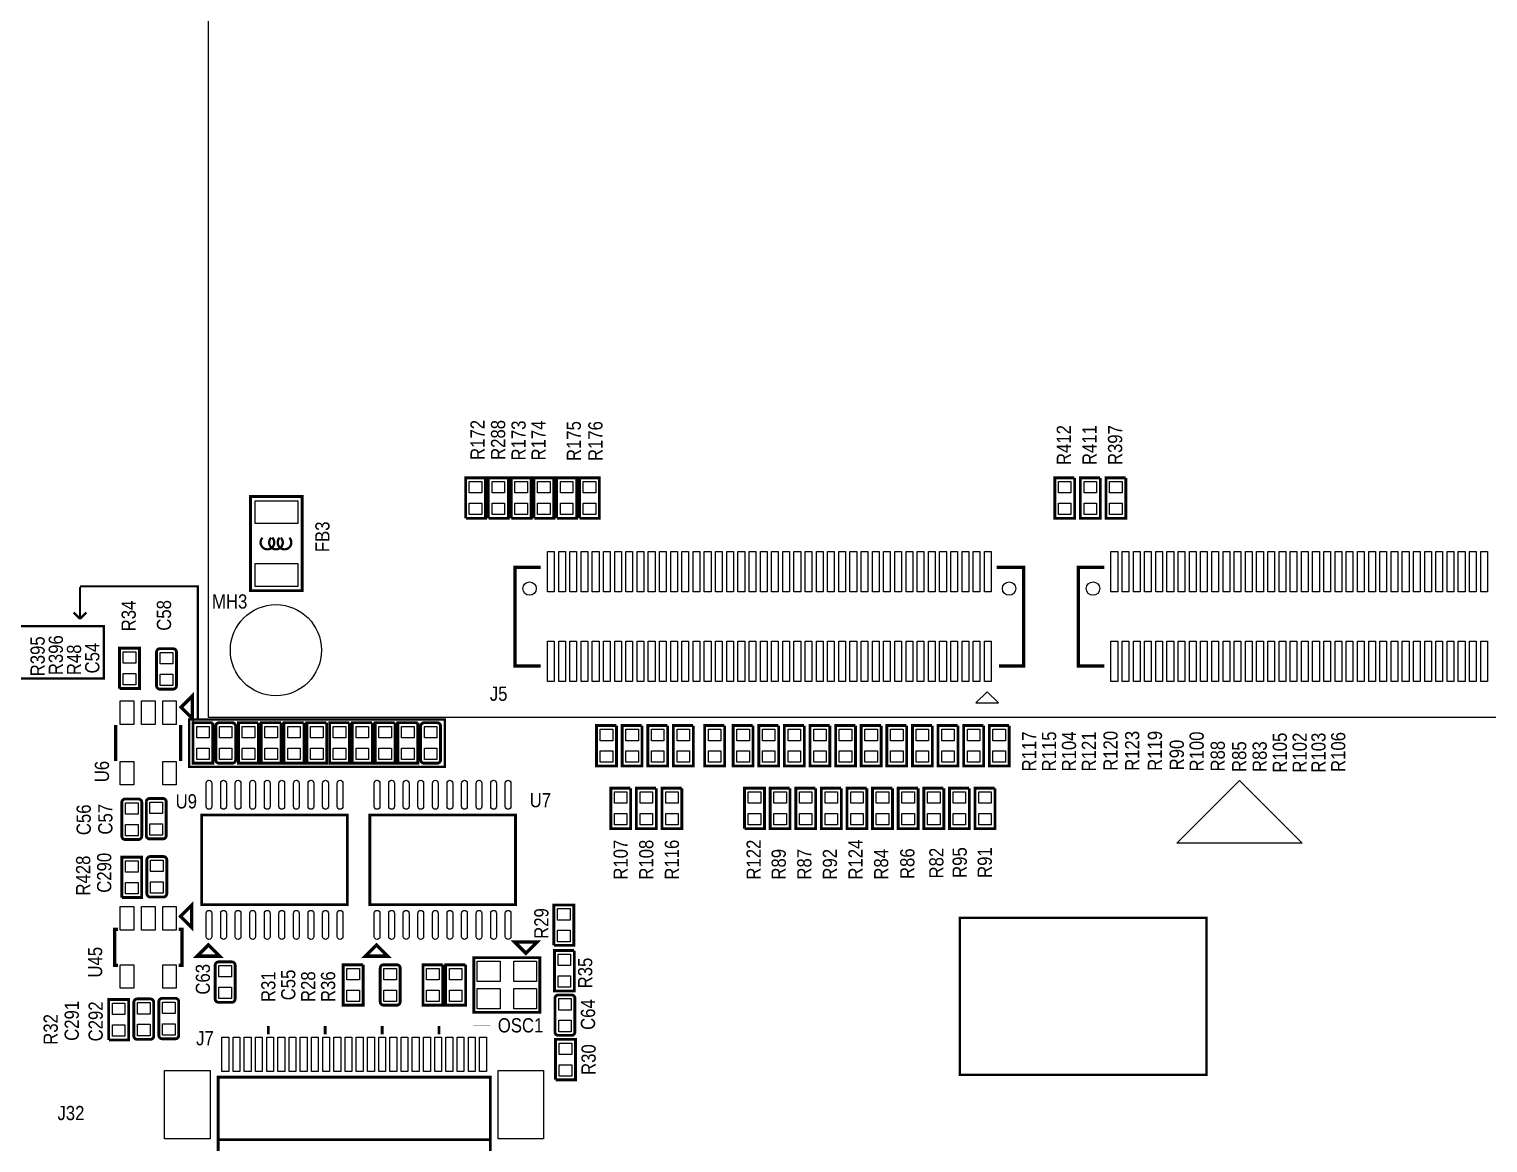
# Model space of a CAD drawing. Extents: x 0 to 228, y 0 to 175.
# Drawn here: x 79.5 to 144.6, y 40.1 to 89.7 of the extents above; entities that cross this region are included whole.
import ezdxf
from ezdxf.enums import TextEntityAlignment as Align

# ---------------------------------------------------------------- set-up
doc = ezdxf.new("R2010")
doc.units = 0
for name, color, linetype in [('BG_SILKSCREEN_TOP', 85, 'CONTINUOUS'), ('PG_SILKSCREEN_TOP', 253, 'CONTINUOUS'), ('PIN_TOP', 142, 'CONTINUOUS'), ('RD_SILKSCREEN_TOP', 142, 'CONTINUOUS')]:
    doc.layers.add(name, color=color, linetype=linetype)

msp = doc.modelspace()

# ---------------------------------------------------------------- linework, layer by layer
at = {"layer": 'BG_SILKSCREEN_TOP'}
msp.add_lwpolyline([(87.529924, 114.049048), (157.530038, 114.049048), (157.530038, 59.048904), (87.529924, 59.048904), (87.529924, 114.049048)], dxfattribs=at)
at = {"layer": 'BG_SILKSCREEN_TOP', "const_width": 0.1016}
for points in [[(87.0458, 58.9788), (87.0458, 64.897), (81.788, 64.897)], [(81.788, 64.8716), (81.788, 63.4492)], [(73.3806, 62.7888), (73.3806, 60.7822), (82.8548, 60.7822), (82.8548, 63.119), (73.3806, 63.119), (73.3806, 62.7888)], [(81.788, 63.4492), (81.5086, 63.7286)], [(81.788, 63.4492), (82.0674, 63.7286)], [(86.868, 58.9534), (98.0694, 58.9534), (98.0694, 56.8452), (86.6648, 56.8452), (86.6648, 58.9534), (86.868, 58.9534)], [(121.0564, 50.1142), (132.056378, 50.1142), (132.056378, 43.114214), (121.0564, 43.114214), (121.0564, 50.1142)]]:
    msp.add_lwpolyline(points, dxfattribs=at)
at = {"layer": 'BG_SILKSCREEN_TOP'}
msp.add_lwpolyline([(136.3218, 53.441346), (130.7338, 53.441346), (133.5278, 56.235346)], close=True, dxfattribs=at)
at = {"layer": 'PG_SILKSCREEN_TOP'}
for points, const_width in [([(98.997008, 67.932046), (98.997008, 69.735954), (99.886008, 69.735954), (99.886008, 67.932046), (99.008946, 67.932046)], 0.127), ([(100.013008, 67.932046), (100.013008, 69.735954), (100.902008, 69.735954), (100.902008, 67.932046), (100.024946, 67.932046)], 0.127), ([(101.029008, 67.932046), (101.029008, 69.735954), (101.918008, 69.735954), (101.918008, 67.932046), (101.040946, 67.932046)], 0.127), ([(102.045008, 67.932046), (102.045008, 69.735954), (102.934008, 69.735954), (102.934008, 67.932046), (102.056946, 67.932046)], 0.127), ([(103.061008, 67.932046), (103.061008, 69.735954), (103.950008, 69.735954), (103.950008, 67.932046), (103.072946, 67.932046)], 0.127), ([(104.077008, 67.932046), (104.077008, 69.735954), (104.966008, 69.735954), (104.966008, 67.932046), (104.088946, 67.932046)], 0.127), ([(126.173992, 69.735954), (126.173992, 67.931792), (125.286008, 67.931792), (125.286008, 69.735954), (126.162054, 69.735954)], 0.127), ([(127.316992, 69.735954), (127.316992, 67.932046), (126.429008, 67.932046), (126.429008, 69.735954), (127.305054, 69.735954)], 0.127), ([(128.459992, 69.73697), (128.459992, 67.932046), (127.572008, 67.932046), (127.572008, 69.73697), (128.448054, 69.73697)], 0.127), ([(91.651074, 68.902072), (89.400888, 68.902072), (89.400888, 64.701928), (91.701112, 64.701928), (91.701112, 68.902072), (91.651074, 68.902072)], 0.127), ([(102.349046, 61.348112), (101.198934, 61.348112), (101.198934, 65.7479), (102.349046, 65.7479)], 0.150114), ([(122.79884, 61.348112), (123.898914, 61.348112), (123.898914, 65.7479), (122.699018, 65.7479)], 0.150114), ([(127.495046, 61.348112), (126.344934, 61.348112), (126.344934, 65.7479), (127.495046, 65.7479)], 0.150114), ([(83.553808, 60.337446), (83.553808, 62.141354), (84.441792, 62.141354), (84.441792, 60.337446), (83.565746, 60.337446)], 0.127), ([(86.798658, 59.002676), (86.798658, 60.002674), (86.298532, 59.502802), (86.798658, 59.002676)], 0.150114), ([(83.385914, 58.7121), (83.385914, 57.1119)], 0.150114), ([(86.286086, 58.7121), (86.286086, 57.1119)], 0.150114), ([(87.718392, 58.813954), (87.718392, 57.010046), (86.830408, 57.010046), (86.830408, 58.813954), (87.706454, 58.813954)], 0.127), ([(89.750392, 58.813954), (89.750392, 57.009792), (88.862408, 57.009792), (88.862408, 58.813954), (89.738454, 58.813954)], 0.127), ([(90.766392, 58.814208), (90.766392, 57.010046), (89.878408, 57.010046), (89.878408, 58.814208), (90.754454, 58.814208)], 0.127), ([(91.782392, 58.813954), (91.782392, 57.009792), (90.894408, 57.009792), (90.894408, 58.813954), (91.770454, 58.813954)], 0.127), ([(92.798392, 58.814208), (92.798392, 57.010046), (91.910408, 57.010046), (91.910408, 58.814208), (92.786454, 58.814208)], 0.127), ([(93.814392, 58.813954), (93.814392, 57.010046), (92.926408, 57.010046), (92.926408, 58.813954), (93.802454, 58.813954)], 0.127), ([(94.830392, 58.813954), (94.830392, 57.010046), (93.942408, 57.010046), (93.942408, 58.813954), (94.818454, 58.813954)], 0.127), ([(95.846392, 58.813954), (95.846392, 57.010046), (94.958408, 57.010046), (94.958408, 58.813954), (95.834454, 58.813954)], 0.127), ([(96.863408, 58.813954), (96.863408, 57.010046), (95.974408, 57.010046), (95.974408, 58.813954), (96.850454, 58.813954)], 0.127), ([(105.726992, 58.686954), (105.726992, 56.883046), (104.837992, 56.883046), (104.837992, 58.686954), (105.715054, 58.686954)], 0.127), ([(106.869992, 58.686954), (106.869992, 56.883046), (105.980992, 56.883046), (105.980992, 58.686954), (106.858054, 58.686954)], 0.127), ([(108.014008, 58.686954), (108.014008, 56.883046), (107.125008, 56.883046), (107.125008, 58.686954), (108.001054, 58.686954)], 0.127), ([(109.157008, 58.686954), (109.157008, 56.883046), (108.268008, 56.883046), (108.268008, 58.686954), (109.144054, 58.686954)], 0.127), ([(110.552992, 58.686954), (110.552992, 56.883046), (109.665008, 56.883046), (109.665008, 58.686954), (110.541054, 58.686954)], 0.127), ([(111.822992, 58.686954), (111.822992, 56.883046), (110.935008, 56.883046), (110.935008, 58.686954), (111.811054, 58.686954)], 0.127), ([(112.967008, 58.686954), (112.967008, 56.883046), (112.078008, 56.883046), (112.078008, 58.686954), (112.954054, 58.686954)], 0.127), ([(114.108992, 58.686954), (114.108992, 56.883046), (113.219992, 56.883046), (113.219992, 58.686954), (114.0968, 58.686954)], 0.127), ([(115.253008, 58.686954), (115.253008, 56.883046), (114.364008, 56.883046), (114.364008, 58.686954), (115.240054, 58.686954)], 0.127), ([(116.395754, 58.686954), (116.395754, 56.883046), (115.506754, 56.883046), (115.506754, 58.686954), (116.3828, 58.686954)], 0.127), ([(117.539008, 58.686954), (117.539008, 56.883046), (116.650008, 56.883046), (116.650008, 58.686954), (117.5258, 58.686954)], 0.127), ([(118.680992, 58.686954), (118.680992, 56.883046), (117.791992, 56.883046), (117.791992, 58.686954), (118.669054, 58.686954)], 0.127), ([(119.825008, 58.686954), (119.825008, 56.883046), (118.936008, 56.883046), (118.936008, 58.686954), (119.812054, 58.686954)], 0.127), ([(120.968008, 58.686954), (120.968008, 56.883046), (120.079008, 56.883046), (120.079008, 58.686954), (120.955054, 58.686954)], 0.127), ([(122.111008, 58.686954), (122.111008, 56.883046), (121.222008, 56.883046), (121.222008, 58.686954), (122.098054, 58.686954)], 0.127), ([(123.254008, 58.686954), (123.254008, 56.883046), (122.365008, 56.883046), (122.365008, 58.686954), (123.241054, 58.686954)], 0.127), ([(106.363008, 55.892954), (106.363008, 54.089046), (105.474008, 54.089046), (105.474008, 55.892954), (106.350054, 55.892954)], 0.127), ([(107.506008, 55.892954), (107.506008, 54.089046), (106.617008, 54.089046), (106.617008, 55.892954), (107.493054, 55.892954)], 0.127), ([(108.647992, 55.892954), (108.647992, 54.089046), (107.758992, 54.089046), (107.758992, 55.892954), (108.636054, 55.892954)], 0.127), ([(111.443008, 54.089046), (111.443008, 55.892954), (112.332008, 55.892954), (112.332008, 54.089046), (111.454946, 54.089046)], 0.127), ([(113.474754, 55.892954), (113.474754, 54.089046), (112.585754, 54.089046), (112.585754, 55.892954), (113.4618, 55.892954)], 0.127), ([(114.618008, 55.892954), (114.618008, 54.089046), (113.729008, 54.089046), (113.729008, 55.892954), (114.605054, 55.892954)], 0.127), ([(115.761008, 55.892954), (115.761008, 54.089046), (114.872008, 54.089046), (114.872008, 55.892954), (115.748054, 55.892954)], 0.127), ([(116.902992, 55.892954), (116.902992, 54.089046), (116.015008, 54.089046), (116.015008, 55.892954), (116.891054, 55.892954)], 0.127), ([(118.045992, 55.892954), (118.045992, 54.089046), (117.156992, 54.089046), (117.156992, 55.892954), (118.034054, 55.892954)], 0.127), ([(119.190008, 55.892954), (119.190008, 54.089046), (118.301008, 54.089046), (118.301008, 55.892954), (119.177054, 55.892954)], 0.127), ([(120.333008, 55.892954), (120.333008, 54.089046), (119.444008, 54.089046), (119.444008, 55.892954), (120.320054, 55.892954)], 0.127), ([(121.476008, 55.892954), (121.476008, 54.089046), (120.587008, 54.089046), (120.587008, 55.892954), (121.463054, 55.892954)], 0.127), ([(122.617992, 55.892954), (122.617992, 54.089046), (121.728992, 54.089046), (121.728992, 55.892954), (122.6058, 55.892954)], 0.127), ([(93.718888, 50.697892), (93.718888, 54.697884), (87.219028, 54.697884), (87.219028, 50.697892), (93.718888, 50.697892)], 0.127), ([(101.219, 50.697892), (101.219, 54.697884), (94.718886, 54.697884), (94.718886, 50.697892), (101.219, 50.697892)], 0.127), ([(83.655408, 51.015646), (83.655408, 52.819554), (84.543392, 52.819554), (84.543392, 51.015646), (83.667346, 51.015646)], 0.127), ([(86.773258, 49.680876), (86.773258, 50.680874), (86.273132, 50.181002), (86.773258, 49.680876)], 0.150114), ([(102.934008, 48.882046), (102.934008, 50.685954), (103.821992, 50.685954), (103.821992, 48.882046), (102.945946, 48.882046)], 0.127), ([(83.48599, 49.5935), (83.335876, 49.5935), (83.335876, 47.9933), (83.48599, 47.9933)], 0.150114), ([(86.18601, 49.5935), (86.336124, 49.5935), (86.336124, 47.9933), (86.18601, 47.9933)], 0.150114), ([(87.018114, 48.401986), (88.018112, 48.401986), (87.51824, 48.902112), (87.018114, 48.401986)], 0.150114), ([(94.518226, 48.401986), (95.518224, 48.401986), (95.018098, 48.902112), (94.518226, 48.401986)], 0.150114), ([(102.186486, 49.032414), (101.186488, 49.032414), (101.68636, 48.532288), (102.186486, 49.032414)], 0.150114), ([(102.308914, 48.336962), (99.367086, 48.336962), (99.367086, 45.897038), (102.308914, 45.897038), (102.308914, 48.336962)], 0.127), ([(103.847392, 48.653954), (103.847392, 46.850046), (102.959408, 46.850046), (102.959408, 48.653954), (103.835454, 48.653954)], 0.127), ([(94.423992, 48.018954), (94.423992, 46.215046), (93.536008, 46.215046), (93.536008, 48.018954), (94.412054, 48.018954)], 0.127), ([(97.981008, 48.018954), (97.981008, 46.215046), (97.092008, 46.215046), (97.092008, 48.018954), (97.968054, 48.018954)], 0.127), ([(98.997008, 48.018954), (98.997008, 46.215046), (98.108008, 46.215046), (98.108008, 48.018954), (98.984054, 48.018954)], 0.127), ([(83.071208, 44.665646), (83.071208, 46.469554), (83.959192, 46.469554), (83.959192, 44.665646), (83.083146, 44.665646)], 0.127), ([(90.192098, 44.913042), (90.192098, 45.294042)], 0.127), ([(92.732098, 44.913042), (92.732098, 45.294042)], 0.127), ([(95.272098, 44.913042), (95.272098, 45.294042)], 0.127), ([(97.812098, 44.913042), (97.812098, 45.294042)], 0.127), ([(99.717098, 44.913042), (99.336098, 45.294042), (100.098098, 45.294042), (99.717098, 44.913042)], 0.002032), ([(103.010208, 42.887646), (103.010208, 44.691554), (103.898192, 44.691554), (103.898192, 42.887646), (103.022146, 42.887646)], 0.127), ([(87.952072, 40.468042), (87.952072, 43.008042), (100.098098, 43.008042), (100.098098, 40.214042), (87.952072, 40.214042), (87.952072, 40.722042)], 0.127), ([(87.952072, 40.214042), (87.952072, 38.309042), (100.098098, 38.309042), (100.098098, 40.214042)], 0.127)]:
    msp.add_lwpolyline(points, dxfattribs=dict(at, const_width=const_width))
for points, const_width in [([(90.367104, 67.067938, -0.414006), (90.367104, 66.6369, -0.995605), (89.936066, 67.067938)], 0.102108), ([(90.748104, 67.067938, -0.414006), (90.748104, 66.6369, -0.995605), (90.317066, 67.067938)], 0.102108), ([(91.129104, 67.067938, -0.414006), (91.129104, 66.6369, -0.995605), (90.698066, 67.067938)], 0.102108), ([(85.203792, 60.461906), (85.203792, 61.011054), (85.203792, 61.416946), (85.203792, 61.966094, -0.415157), (85.354922, 62.115954), (85.942678, 62.115954, -0.414492), (86.092792, 61.966094), (86.092792, 60.461906, -0.414492), (85.942678, 60.312046), (85.354922, 60.312046, -0.415157), (85.203792, 60.461906)], 0.127), ([(88.734392, 58.664094), (88.734392, 58.114946), (88.734392, 57.709054), (88.734392, 57.159906, -0.414492), (88.584278, 57.010046), (87.996522, 57.010046, -0.414492), (87.846408, 57.159906), (87.846408, 58.664094, -0.414492), (87.996522, 58.813954), (88.584278, 58.813954, -0.414492), (88.734392, 58.664094)], 0.127), ([(97.878392, 58.664094), (97.878392, 58.114946), (97.878392, 57.709054), (97.878392, 57.159906, -0.414492), (97.728278, 57.010046), (97.140522, 57.010046, -0.414492), (96.990408, 57.159906), (96.990408, 58.664094, -0.414492), (97.140522, 58.813954), (97.728278, 58.813954, -0.414492), (97.878392, 58.664094)], 0.127), ([(84.544408, 55.260494), (84.544408, 54.711346), (84.544408, 54.305454), (84.544408, 53.756306, -0.415157), (84.393278, 53.606446), (83.805522, 53.606446, -0.415157), (83.654392, 53.756306), (83.654392, 55.260494, -0.415157), (83.805522, 55.410354), (84.393278, 55.410354, -0.415157), (84.544408, 55.260494)], 0.127), ([(85.635592, 55.285894), (85.635592, 54.736746), (85.635592, 54.330854), (85.635592, 53.781706, -0.414492), (85.485478, 53.631846), (84.897722, 53.631846, -0.415157), (84.746592, 53.781706), (84.746592, 55.285894, -0.415157), (84.897722, 55.435754), (85.485478, 55.435754, -0.414492), (85.635592, 55.285894)], 0.127), ([(84.773008, 51.190906), (84.773008, 51.740054), (84.773008, 52.145946), (84.773008, 52.695094, -0.414492), (84.923122, 52.844954), (85.510878, 52.844954, -0.414492), (85.660992, 52.695094), (85.660992, 51.190906, -0.414492), (85.510878, 51.041046), (84.923122, 51.041046, -0.414492), (84.773008, 51.190906)], 0.127), ([(88.710008, 47.996094), (88.710008, 47.446946), (88.710008, 47.041054), (88.710008, 46.491906, -0.415157), (88.558878, 46.342046), (87.971122, 46.342046, -0.414492), (87.821008, 46.491906), (87.821008, 47.996094, -0.414492), (87.971122, 48.145954), (88.558878, 48.145954, -0.415157), (88.710008, 47.996094)], 0.127), ([(96.076008, 47.869094), (96.076008, 47.319946), (96.076008, 46.914054), (96.076008, 46.364906, -0.415157), (95.924878, 46.215046), (95.337122, 46.215046, -0.414492), (95.187008, 46.364906), (95.187008, 47.869094, -0.414492), (95.337122, 48.018954), (95.924878, 48.018954, -0.415157), (96.076008, 47.869094)], 0.127), ([(85.076792, 46.345094), (85.076792, 45.795946), (85.076792, 45.390054), (85.076792, 44.840906, -0.414492), (84.926678, 44.691046), (84.338922, 44.691046, -0.414492), (84.188808, 44.840906), (84.188808, 46.345094, -0.414492), (84.338922, 46.494954), (84.926678, 46.494954, -0.414492), (85.076792, 46.345094)], 0.127), ([(86.194392, 46.370494), (86.194392, 45.821346), (86.194392, 45.415454), (86.194392, 44.866306, -0.414492), (86.044278, 44.716446), (85.456522, 44.716446, -0.414492), (85.306408, 44.866306), (85.306408, 46.370494, -0.414492), (85.456522, 46.520354), (86.044278, 46.520354, -0.414492), (86.194392, 46.370494)], 0.127), ([(103.872792, 46.522894), (103.872792, 45.973746), (103.872792, 45.567854), (103.872792, 45.018706, -0.414492), (103.722678, 44.868846), (103.134922, 44.868846, -0.414492), (102.984808, 45.018706), (102.984808, 46.522894, -0.414492), (103.134922, 46.672754), (103.722678, 46.672754, -0.414492), (103.872792, 46.522894)], 0.127)]:
    msp.add_lwpolyline(points, format="xyb", dxfattribs=dict(at, const_width=const_width))
msp.add_lwpolyline([(122.268996, 60.198), (121.76887, 59.698128), (122.768868, 59.698128)], close=True, dxfattribs=at)
at = {"layer": 'PIN_TOP'}
for points in [[(99.720527, 69.063108), (99.161473, 69.063108), (99.161473, 69.571108), (99.720527, 69.571108)], [(100.736527, 69.063108), (100.177473, 69.063108), (100.177473, 69.571108), (100.736527, 69.571108)], [(101.752527, 69.063108), (101.193473, 69.063108), (101.193473, 69.571108), (101.752527, 69.571108)], [(102.768527, 69.063108), (102.209473, 69.063108), (102.209473, 69.571108), (102.768527, 69.571108)], [(103.784527, 69.063108), (103.225473, 69.063108), (103.225473, 69.571108), (103.784527, 69.571108)], [(104.800527, 69.063108), (104.241473, 69.063108), (104.241473, 69.571108), (104.800527, 69.571108)], [(125.450473, 69.571108), (126.009527, 69.571108), (126.009527, 69.063108), (125.450473, 69.063108)], [(126.593473, 69.571108), (127.152527, 69.571108), (127.152527, 69.063108), (126.593473, 69.063108)], [(127.736473, 69.571108), (128.295527, 69.571108), (128.295527, 69.063108), (127.736473, 69.063108)], [(89.5985, 68.710048), (91.5035, 68.710048), (91.5035, 67.694048), (89.5985, 67.694048)], [(99.720527, 68.096892), (99.161473, 68.096892), (99.161473, 68.604892), (99.720527, 68.604892)], [(100.736527, 68.096892), (100.177473, 68.096892), (100.177473, 68.604892), (100.736527, 68.604892)], [(101.752527, 68.096892), (101.193473, 68.096892), (101.193473, 68.604892), (101.752527, 68.604892)], [(102.768527, 68.096892), (102.209473, 68.096892), (102.209473, 68.604892), (102.768527, 68.604892)], [(103.784527, 68.096892), (103.225473, 68.096892), (103.225473, 68.604892), (103.784527, 68.604892)], [(104.800527, 68.096892), (104.241473, 68.096892), (104.241473, 68.604892), (104.800527, 68.604892)], [(125.450473, 68.604892), (126.009527, 68.604892), (126.009527, 68.096892), (125.450473, 68.096892)], [(126.593473, 68.604892), (127.152527, 68.604892), (127.152527, 68.096892), (126.593473, 68.096892)], [(127.736473, 68.604892), (128.295527, 68.604892), (128.295527, 68.096892), (127.736473, 68.096892)], [(102.648893, 66.448051), (102.948867, 66.448051), (102.948867, 64.647953), (102.648893, 64.647953)], [(103.149019, 66.448051), (103.448993, 66.448051), (103.448993, 64.647953), (103.149019, 64.647953)], [(103.648891, 66.448051), (103.948865, 66.448051), (103.948865, 64.647953), (103.648891, 64.647953)], [(104.149017, 66.448051), (104.448991, 66.448051), (104.448991, 64.647953), (104.149017, 64.647953)], [(104.648889, 66.448051), (104.948863, 66.448051), (104.948863, 64.647953), (104.648889, 64.647953)], [(105.149015, 66.448051), (105.448989, 66.448051), (105.448989, 64.647953), (105.149015, 64.647953)], [(105.648887, 66.448051), (105.948861, 66.448051), (105.948861, 64.647953), (105.648887, 64.647953)], [(106.149013, 66.448051), (106.448987, 66.448051), (106.448987, 64.647953), (106.149013, 64.647953)], [(106.648885, 66.448051), (106.948859, 66.448051), (106.948859, 64.647953), (106.648885, 64.647953)], [(107.149011, 66.448051), (107.448985, 66.448051), (107.448985, 64.647953), (107.149011, 64.647953)], [(107.648883, 66.448051), (107.948857, 66.448051), (107.948857, 64.647953), (107.648883, 64.647953)], [(108.149009, 66.448051), (108.448983, 66.448051), (108.448983, 64.647953), (108.149009, 64.647953)], [(108.648881, 66.448051), (108.948855, 66.448051), (108.948855, 64.647953), (108.648881, 64.647953)], [(109.149007, 66.448051), (109.448981, 66.448051), (109.448981, 64.647953), (109.149007, 64.647953)], [(109.648879, 66.448051), (109.948853, 66.448051), (109.948853, 64.647953), (109.648879, 64.647953)], [(110.149005, 66.448051), (110.448979, 66.448051), (110.448979, 64.647953), (110.149005, 64.647953)], [(110.648877, 66.448051), (110.948851, 66.448051), (110.948851, 64.647953), (110.648877, 64.647953)], [(111.149003, 66.448051), (111.448977, 66.448051), (111.448977, 64.647953), (111.149003, 64.647953)], [(111.648875, 66.448051), (111.948849, 66.448051), (111.948849, 64.647953), (111.648875, 64.647953)], [(112.149001, 66.448051), (112.448975, 66.448051), (112.448975, 64.647953), (112.149001, 64.647953)], [(112.648873, 66.448051), (112.948847, 66.448051), (112.948847, 64.647953), (112.648873, 64.647953)], [(113.148999, 66.448051), (113.448973, 66.448051), (113.448973, 64.647953), (113.148999, 64.647953)], [(113.648871, 66.448051), (113.948845, 66.448051), (113.948845, 64.647953), (113.648871, 64.647953)], [(114.148997, 66.448051), (114.448971, 66.448051), (114.448971, 64.647953), (114.148997, 64.647953)], [(114.648869, 66.448051), (114.948843, 66.448051), (114.948843, 64.647953), (114.648869, 64.647953)], [(115.148995, 66.448051), (115.448969, 66.448051), (115.448969, 64.647953), (115.148995, 64.647953)], [(115.648867, 66.448051), (115.948841, 66.448051), (115.948841, 64.647953), (115.648867, 64.647953)], [(116.148993, 66.448051), (116.448967, 66.448051), (116.448967, 64.647953), (116.148993, 64.647953)], [(116.648865, 66.448051), (116.948839, 66.448051), (116.948839, 64.647953), (116.648865, 64.647953)], [(117.148991, 66.448051), (117.448965, 66.448051), (117.448965, 64.647953), (117.148991, 64.647953)], [(117.648863, 66.448051), (117.948837, 66.448051), (117.948837, 64.647953), (117.648863, 64.647953)], [(118.148989, 66.448051), (118.448963, 66.448051), (118.448963, 64.647953), (118.148989, 64.647953)], [(118.648861, 66.448051), (118.948835, 66.448051), (118.948835, 64.647953), (118.648861, 64.647953)], [(119.148987, 66.448051), (119.448961, 66.448051), (119.448961, 64.647953), (119.148987, 64.647953)], [(119.648859, 66.448051), (119.948833, 66.448051), (119.948833, 64.647953), (119.648859, 64.647953)], [(120.148985, 66.448051), (120.448959, 66.448051), (120.448959, 64.647953), (120.148985, 64.647953)], [(120.648857, 66.448051), (120.948831, 66.448051), (120.948831, 64.647953), (120.648857, 64.647953)], [(121.148983, 66.448051), (121.448957, 66.448051), (121.448957, 64.647953), (121.148983, 64.647953)], [(121.648855, 66.448051), (121.948829, 66.448051), (121.948829, 64.647953), (121.648855, 64.647953)], [(122.148981, 66.448051), (122.448955, 66.448051), (122.448955, 64.647953), (122.148981, 64.647953)], [(127.794893, 66.448051), (128.094867, 66.448051), (128.094867, 64.647953), (127.794893, 64.647953)], [(128.295019, 66.448051), (128.594993, 66.448051), (128.594993, 64.647953), (128.295019, 64.647953)], [(128.794891, 66.448051), (129.094865, 66.448051), (129.094865, 64.647953), (128.794891, 64.647953)], [(129.295017, 66.448051), (129.594991, 66.448051), (129.594991, 64.647953), (129.295017, 64.647953)], [(129.794889, 66.448051), (130.094863, 66.448051), (130.094863, 64.647953), (129.794889, 64.647953)], [(130.295015, 66.448051), (130.594989, 66.448051), (130.594989, 64.647953), (130.295015, 64.647953)], [(130.794887, 66.448051), (131.094861, 66.448051), (131.094861, 64.647953), (130.794887, 64.647953)], [(131.295013, 66.448051), (131.594987, 66.448051), (131.594987, 64.647953), (131.295013, 64.647953)], [(131.794885, 66.448051), (132.094859, 66.448051), (132.094859, 64.647953), (131.794885, 64.647953)], [(132.295011, 66.448051), (132.594985, 66.448051), (132.594985, 64.647953), (132.295011, 64.647953)], [(132.794883, 66.448051), (133.094857, 66.448051), (133.094857, 64.647953), (132.794883, 64.647953)], [(133.295009, 66.448051), (133.594983, 66.448051), (133.594983, 64.647953), (133.295009, 64.647953)], [(133.794881, 66.448051), (134.094855, 66.448051), (134.094855, 64.647953), (133.794881, 64.647953)], [(134.295007, 66.448051), (134.594981, 66.448051), (134.594981, 64.647953), (134.295007, 64.647953)], [(134.794879, 66.448051), (135.094853, 66.448051), (135.094853, 64.647953), (134.794879, 64.647953)], [(135.295005, 66.448051), (135.594979, 66.448051), (135.594979, 64.647953), (135.295005, 64.647953)], [(135.794877, 66.448051), (136.094851, 66.448051), (136.094851, 64.647953), (135.794877, 64.647953)], [(136.295003, 66.448051), (136.594977, 66.448051), (136.594977, 64.647953), (136.295003, 64.647953)], [(136.794875, 66.448051), (137.094849, 66.448051), (137.094849, 64.647953), (136.794875, 64.647953)], [(137.295001, 66.448051), (137.594975, 66.448051), (137.594975, 64.647953), (137.295001, 64.647953)], [(137.794873, 66.448051), (138.094847, 66.448051), (138.094847, 64.647953), (137.794873, 64.647953)], [(138.294999, 66.448051), (138.594973, 66.448051), (138.594973, 64.647953), (138.294999, 64.647953)], [(138.794871, 66.448051), (139.094845, 66.448051), (139.094845, 64.647953), (138.794871, 64.647953)], [(139.294997, 66.448051), (139.594971, 66.448051), (139.594971, 64.647953), (139.294997, 64.647953)], [(139.794869, 66.448051), (140.094843, 66.448051), (140.094843, 64.647953), (139.794869, 64.647953)], [(140.294995, 66.448051), (140.594969, 66.448051), (140.594969, 64.647953), (140.294995, 64.647953)], [(140.794867, 66.448051), (141.094841, 66.448051), (141.094841, 64.647953), (140.794867, 64.647953)], [(141.294993, 66.448051), (141.594967, 66.448051), (141.594967, 64.647953), (141.294993, 64.647953)], [(141.794865, 66.448051), (142.094839, 66.448051), (142.094839, 64.647953), (141.794865, 64.647953)], [(142.294991, 66.448051), (142.594965, 66.448051), (142.594965, 64.647953), (142.294991, 64.647953)], [(142.794863, 66.448051), (143.094837, 66.448051), (143.094837, 64.647953), (142.794863, 64.647953)], [(143.294989, 66.448051), (143.594963, 66.448051), (143.594963, 64.647953), (143.294989, 64.647953)], [(143.794861, 66.448051), (144.094835, 66.448051), (144.094835, 64.647953), (143.794861, 64.647953)], [(144.294987, 66.448051), (144.594961, 66.448051), (144.594961, 64.647953), (144.294987, 64.647953)], [(89.5985, 65.909952), (91.5035, 65.909952), (91.5035, 64.893952), (89.5985, 64.893952)], [(84.277327, 61.468508), (83.718273, 61.468508), (83.718273, 61.976508), (84.277327, 61.976508)], [(85.928327, 61.443108), (85.369273, 61.443108), (85.369273, 61.951108), (85.928327, 61.951108)], [(102.648893, 62.448059), (102.948867, 62.448059), (102.948867, 60.647961), (102.648893, 60.647961)], [(103.149019, 62.448059), (103.448993, 62.448059), (103.448993, 60.647961), (103.149019, 60.647961)], [(103.648891, 62.448059), (103.948865, 62.448059), (103.948865, 60.647961), (103.648891, 60.647961)], [(104.149017, 62.448059), (104.448991, 62.448059), (104.448991, 60.647961), (104.149017, 60.647961)], [(104.648889, 62.448059), (104.948863, 62.448059), (104.948863, 60.647961), (104.648889, 60.647961)], [(105.149015, 62.448059), (105.448989, 62.448059), (105.448989, 60.647961), (105.149015, 60.647961)], [(105.648887, 62.448059), (105.948861, 62.448059), (105.948861, 60.647961), (105.648887, 60.647961)], [(106.149013, 62.448059), (106.448987, 62.448059), (106.448987, 60.647961), (106.149013, 60.647961)], [(106.648885, 62.448059), (106.948859, 62.448059), (106.948859, 60.647961), (106.648885, 60.647961)], [(107.149011, 62.448059), (107.448985, 62.448059), (107.448985, 60.647961), (107.149011, 60.647961)], [(107.648883, 62.448059), (107.948857, 62.448059), (107.948857, 60.647961), (107.648883, 60.647961)], [(108.149009, 62.448059), (108.448983, 62.448059), (108.448983, 60.647961), (108.149009, 60.647961)], [(108.648881, 62.448059), (108.948855, 62.448059), (108.948855, 60.647961), (108.648881, 60.647961)], [(109.149007, 62.448059), (109.448981, 62.448059), (109.448981, 60.647961), (109.149007, 60.647961)], [(109.648879, 62.448059), (109.948853, 62.448059), (109.948853, 60.647961), (109.648879, 60.647961)], [(110.149005, 62.448059), (110.448979, 62.448059), (110.448979, 60.647961), (110.149005, 60.647961)], [(110.648877, 62.448059), (110.948851, 62.448059), (110.948851, 60.647961), (110.648877, 60.647961)], [(111.149003, 62.448059), (111.448977, 62.448059), (111.448977, 60.647961), (111.149003, 60.647961)], [(111.648875, 62.448059), (111.948849, 62.448059), (111.948849, 60.647961), (111.648875, 60.647961)], [(112.149001, 62.448059), (112.448975, 62.448059), (112.448975, 60.647961), (112.149001, 60.647961)], [(112.648873, 62.448059), (112.948847, 62.448059), (112.948847, 60.647961), (112.648873, 60.647961)], [(113.148999, 62.448059), (113.448973, 62.448059), (113.448973, 60.647961), (113.148999, 60.647961)], [(113.648871, 62.448059), (113.948845, 62.448059), (113.948845, 60.647961), (113.648871, 60.647961)], [(114.148997, 62.448059), (114.448971, 62.448059), (114.448971, 60.647961), (114.148997, 60.647961)], [(114.648869, 62.448059), (114.948843, 62.448059), (114.948843, 60.647961), (114.648869, 60.647961)], [(115.148995, 62.448059), (115.448969, 62.448059), (115.448969, 60.647961), (115.148995, 60.647961)], [(115.648867, 62.448059), (115.948841, 62.448059), (115.948841, 60.647961), (115.648867, 60.647961)], [(116.148993, 62.448059), (116.448967, 62.448059), (116.448967, 60.647961), (116.148993, 60.647961)], [(116.648865, 62.448059), (116.948839, 62.448059), (116.948839, 60.647961), (116.648865, 60.647961)], [(117.148991, 62.448059), (117.448965, 62.448059), (117.448965, 60.647961), (117.148991, 60.647961)], [(117.648863, 62.448059), (117.948837, 62.448059), (117.948837, 60.647961), (117.648863, 60.647961)], [(118.148989, 62.448059), (118.448963, 62.448059), (118.448963, 60.647961), (118.148989, 60.647961)], [(118.648861, 62.448059), (118.948835, 62.448059), (118.948835, 60.647961), (118.648861, 60.647961)], [(119.148987, 62.448059), (119.448961, 62.448059), (119.448961, 60.647961), (119.148987, 60.647961)], [(119.648859, 62.448059), (119.948833, 62.448059), (119.948833, 60.647961), (119.648859, 60.647961)], [(120.148985, 62.448059), (120.448959, 62.448059), (120.448959, 60.647961), (120.148985, 60.647961)], [(120.648857, 62.448059), (120.948831, 62.448059), (120.948831, 60.647961), (120.648857, 60.647961)], [(121.148983, 62.448059), (121.448957, 62.448059), (121.448957, 60.647961), (121.148983, 60.647961)], [(121.648855, 62.448059), (121.948829, 62.448059), (121.948829, 60.647961), (121.648855, 60.647961)], [(122.148981, 62.448059), (122.448955, 62.448059), (122.448955, 60.647961), (122.148981, 60.647961)], [(127.794893, 62.448059), (128.094867, 62.448059), (128.094867, 60.647961), (127.794893, 60.647961)], [(128.295019, 62.448059), (128.594993, 62.448059), (128.594993, 60.647961), (128.295019, 60.647961)], [(128.794891, 62.448059), (129.094865, 62.448059), (129.094865, 60.647961), (128.794891, 60.647961)], [(129.295017, 62.448059), (129.594991, 62.448059), (129.594991, 60.647961), (129.295017, 60.647961)], [(129.794889, 62.448059), (130.094863, 62.448059), (130.094863, 60.647961), (129.794889, 60.647961)], [(130.295015, 62.448059), (130.594989, 62.448059), (130.594989, 60.647961), (130.295015, 60.647961)], [(130.794887, 62.448059), (131.094861, 62.448059), (131.094861, 60.647961), (130.794887, 60.647961)], [(131.295013, 62.448059), (131.594987, 62.448059), (131.594987, 60.647961), (131.295013, 60.647961)], [(131.794885, 62.448059), (132.094859, 62.448059), (132.094859, 60.647961), (131.794885, 60.647961)], [(132.295011, 62.448059), (132.594985, 62.448059), (132.594985, 60.647961), (132.295011, 60.647961)], [(132.794883, 62.448059), (133.094857, 62.448059), (133.094857, 60.647961), (132.794883, 60.647961)], [(133.295009, 62.448059), (133.594983, 62.448059), (133.594983, 60.647961), (133.295009, 60.647961)], [(133.794881, 62.448059), (134.094855, 62.448059), (134.094855, 60.647961), (133.794881, 60.647961)], [(134.295007, 62.448059), (134.594981, 62.448059), (134.594981, 60.647961), (134.295007, 60.647961)], [(134.794879, 62.448059), (135.094853, 62.448059), (135.094853, 60.647961), (134.794879, 60.647961)], [(135.295005, 62.448059), (135.594979, 62.448059), (135.594979, 60.647961), (135.295005, 60.647961)], [(135.794877, 62.448059), (136.094851, 62.448059), (136.094851, 60.647961), (135.794877, 60.647961)], [(136.295003, 62.448059), (136.594977, 62.448059), (136.594977, 60.647961), (136.295003, 60.647961)], [(136.794875, 62.448059), (137.094849, 62.448059), (137.094849, 60.647961), (136.794875, 60.647961)], [(137.295001, 62.448059), (137.594975, 62.448059), (137.594975, 60.647961), (137.295001, 60.647961)], [(137.794873, 62.448059), (138.094847, 62.448059), (138.094847, 60.647961), (137.794873, 60.647961)], [(138.294999, 62.448059), (138.594973, 62.448059), (138.594973, 60.647961), (138.294999, 60.647961)], [(138.794871, 62.448059), (139.094845, 62.448059), (139.094845, 60.647961), (138.794871, 60.647961)], [(139.294997, 62.448059), (139.594971, 62.448059), (139.594971, 60.647961), (139.294997, 60.647961)], [(139.794869, 62.448059), (140.094843, 62.448059), (140.094843, 60.647961), (139.794869, 60.647961)], [(140.294995, 62.448059), (140.594969, 62.448059), (140.594969, 60.647961), (140.294995, 60.647961)], [(140.794867, 62.448059), (141.094841, 62.448059), (141.094841, 60.647961), (140.794867, 60.647961)], [(141.294993, 62.448059), (141.594967, 62.448059), (141.594967, 60.647961), (141.294993, 60.647961)], [(141.794865, 62.448059), (142.094839, 62.448059), (142.094839, 60.647961), (141.794865, 60.647961)], [(142.294991, 62.448059), (142.594965, 62.448059), (142.594965, 60.647961), (142.294991, 60.647961)], [(142.794863, 62.448059), (143.094837, 62.448059), (143.094837, 60.647961), (142.794863, 60.647961)], [(143.294989, 62.448059), (143.594963, 62.448059), (143.594963, 60.647961), (143.294989, 60.647961)], [(143.794861, 62.448059), (144.094835, 62.448059), (144.094835, 60.647961), (143.794861, 60.647961)], [(144.294987, 62.448059), (144.594961, 62.448059), (144.594961, 60.647961), (144.294987, 60.647961)], [(84.277327, 60.502292), (83.718273, 60.502292), (83.718273, 61.010292), (84.277327, 61.010292)], [(85.928327, 60.476892), (85.369273, 60.476892), (85.369273, 60.984892), (85.928327, 60.984892)], [(84.186014, 58.736992), (83.586066, 58.736992), (83.586066, 59.787028), (84.186014, 59.787028)], [(85.135974, 58.736992), (84.536026, 58.736992), (84.536026, 59.787028), (85.135974, 59.787028)], [(86.085934, 58.736992), (85.485986, 58.736992), (85.485986, 59.787028), (86.085934, 59.787028)], [(86.994873, 58.649108), (87.553927, 58.649108), (87.553927, 58.141108), (86.994873, 58.141108)], [(88.010873, 58.649108), (88.569927, 58.649108), (88.569927, 58.141108), (88.010873, 58.141108)], [(89.026873, 58.649108), (89.585927, 58.649108), (89.585927, 58.141108), (89.026873, 58.141108)], [(90.042873, 58.649108), (90.601927, 58.649108), (90.601927, 58.141108), (90.042873, 58.141108)], [(91.058873, 58.649108), (91.617927, 58.649108), (91.617927, 58.141108), (91.058873, 58.141108)], [(92.074873, 58.649108), (92.633927, 58.649108), (92.633927, 58.141108), (92.074873, 58.141108)], [(93.090873, 58.649108), (93.649927, 58.649108), (93.649927, 58.141108), (93.090873, 58.141108)], [(94.106873, 58.649108), (94.665927, 58.649108), (94.665927, 58.141108), (94.106873, 58.141108)], [(95.122873, 58.649108), (95.681927, 58.649108), (95.681927, 58.141108), (95.122873, 58.141108)], [(96.138873, 58.649108), (96.697927, 58.649108), (96.697927, 58.141108), (96.138873, 58.141108)], [(97.154873, 58.649108), (97.713927, 58.649108), (97.713927, 58.141108), (97.154873, 58.141108)], [(105.003473, 58.522108), (105.562527, 58.522108), (105.562527, 58.014108), (105.003473, 58.014108)], [(106.146473, 58.522108), (106.705527, 58.522108), (106.705527, 58.014108), (106.146473, 58.014108)], [(107.289473, 58.522108), (107.848527, 58.522108), (107.848527, 58.014108), (107.289473, 58.014108)], [(108.432473, 58.522108), (108.991527, 58.522108), (108.991527, 58.014108), (108.432473, 58.014108)], [(109.829473, 58.522108), (110.388527, 58.522108), (110.388527, 58.014108), (109.829473, 58.014108)], [(111.099473, 58.522108), (111.658527, 58.522108), (111.658527, 58.014108), (111.099473, 58.014108)], [(112.242473, 58.522108), (112.801527, 58.522108), (112.801527, 58.014108), (112.242473, 58.014108)], [(113.385473, 58.522108), (113.944527, 58.522108), (113.944527, 58.014108), (113.385473, 58.014108)], [(114.528473, 58.522108), (115.087527, 58.522108), (115.087527, 58.014108), (114.528473, 58.014108)], [(115.671473, 58.522108), (116.230527, 58.522108), (116.230527, 58.014108), (115.671473, 58.014108)], [(116.814473, 58.522108), (117.373527, 58.522108), (117.373527, 58.014108), (116.814473, 58.014108)], [(117.957473, 58.522108), (118.516527, 58.522108), (118.516527, 58.014108), (117.957473, 58.014108)], [(119.100473, 58.522108), (119.659527, 58.522108), (119.659527, 58.014108), (119.100473, 58.014108)], [(120.243473, 58.522108), (120.802527, 58.522108), (120.802527, 58.014108), (120.243473, 58.014108)], [(121.386473, 58.522108), (121.945527, 58.522108), (121.945527, 58.014108), (121.386473, 58.014108)], [(122.529473, 58.522108), (123.088527, 58.522108), (123.088527, 58.014108), (122.529473, 58.014108)], [(86.994873, 57.682892), (87.553927, 57.682892), (87.553927, 57.174892), (86.994873, 57.174892)], [(88.010873, 57.682892), (88.569927, 57.682892), (88.569927, 57.174892), (88.010873, 57.174892)], [(89.026873, 57.682892), (89.585927, 57.682892), (89.585927, 57.174892), (89.026873, 57.174892)], [(90.042873, 57.682892), (90.601927, 57.682892), (90.601927, 57.174892), (90.042873, 57.174892)], [(91.058873, 57.682892), (91.617927, 57.682892), (91.617927, 57.174892), (91.058873, 57.174892)], [(92.074873, 57.682892), (92.633927, 57.682892), (92.633927, 57.174892), (92.074873, 57.174892)], [(93.090873, 57.682892), (93.649927, 57.682892), (93.649927, 57.174892), (93.090873, 57.174892)], [(94.106873, 57.682892), (94.665927, 57.682892), (94.665927, 57.174892), (94.106873, 57.174892)], [(95.122873, 57.682892), (95.681927, 57.682892), (95.681927, 57.174892), (95.122873, 57.174892)], [(96.138873, 57.682892), (96.697927, 57.682892), (96.697927, 57.174892), (96.138873, 57.174892)], [(97.154873, 57.682892), (97.713927, 57.682892), (97.713927, 57.174892), (97.154873, 57.174892)], [(105.003473, 57.555892), (105.562527, 57.555892), (105.562527, 57.047892), (105.003473, 57.047892)], [(106.146473, 57.555892), (106.705527, 57.555892), (106.705527, 57.047892), (106.146473, 57.047892)], [(107.289473, 57.555892), (107.848527, 57.555892), (107.848527, 57.047892), (107.289473, 57.047892)], [(108.432473, 57.555892), (108.991527, 57.555892), (108.991527, 57.047892), (108.432473, 57.047892)], [(109.829473, 57.555892), (110.388527, 57.555892), (110.388527, 57.047892), (109.829473, 57.047892)], [(111.099473, 57.555892), (111.658527, 57.555892), (111.658527, 57.047892), (111.099473, 57.047892)], [(112.242473, 57.555892), (112.801527, 57.555892), (112.801527, 57.047892), (112.242473, 57.047892)], [(113.385473, 57.555892), (113.944527, 57.555892), (113.944527, 57.047892), (113.385473, 57.047892)], [(114.528473, 57.555892), (115.087527, 57.555892), (115.087527, 57.047892), (114.528473, 57.047892)], [(115.671473, 57.555892), (116.230527, 57.555892), (116.230527, 57.047892), (115.671473, 57.047892)], [(116.814473, 57.555892), (117.373527, 57.555892), (117.373527, 57.047892), (116.814473, 57.047892)], [(117.957473, 57.555892), (118.516527, 57.555892), (118.516527, 57.047892), (117.957473, 57.047892)], [(119.100473, 57.555892), (119.659527, 57.555892), (119.659527, 57.047892), (119.100473, 57.047892)], [(120.243473, 57.555892), (120.802527, 57.555892), (120.802527, 57.047892), (120.243473, 57.047892)], [(121.386473, 57.555892), (121.945527, 57.555892), (121.945527, 57.047892), (121.386473, 57.047892)], [(122.529473, 57.555892), (123.088527, 57.555892), (123.088527, 57.047892), (122.529473, 57.047892)], [(84.186014, 56.036972), (83.586066, 56.036972), (83.586066, 57.087008), (84.186014, 57.087008)], [(86.085934, 56.036972), (85.485986, 56.036972), (85.485986, 57.087008), (86.085934, 57.087008)], [(105.638473, 55.728108), (106.197527, 55.728108), (106.197527, 55.220108), (105.638473, 55.220108)], [(106.781473, 55.728108), (107.340527, 55.728108), (107.340527, 55.220108), (106.781473, 55.220108)], [(107.924473, 55.728108), (108.483527, 55.728108), (108.483527, 55.220108), (107.924473, 55.220108)], [(112.166527, 55.220108), (111.607473, 55.220108), (111.607473, 55.728108), (112.166527, 55.728108)], [(112.750473, 55.728108), (113.309527, 55.728108), (113.309527, 55.220108), (112.750473, 55.220108)], [(113.893473, 55.728108), (114.452527, 55.728108), (114.452527, 55.220108), (113.893473, 55.220108)], [(115.036473, 55.728108), (115.595527, 55.728108), (115.595527, 55.220108), (115.036473, 55.220108)], [(116.179473, 55.728108), (116.738527, 55.728108), (116.738527, 55.220108), (116.179473, 55.220108)], [(117.322473, 55.728108), (117.881527, 55.728108), (117.881527, 55.220108), (117.322473, 55.220108)], [(118.465473, 55.728108), (119.024527, 55.728108), (119.024527, 55.220108), (118.465473, 55.220108)], [(119.608473, 55.728108), (120.167527, 55.728108), (120.167527, 55.220108), (119.608473, 55.220108)], [(120.751473, 55.728108), (121.310527, 55.728108), (121.310527, 55.220108), (120.751473, 55.220108)], [(121.894473, 55.728108), (122.453527, 55.728108), (122.453527, 55.220108), (121.894473, 55.220108)], [(83.819873, 55.245508), (84.378927, 55.245508), (84.378927, 54.737508), (83.819873, 54.737508)], [(84.912073, 55.270908), (85.471127, 55.270908), (85.471127, 54.762908), (84.912073, 54.762908)], [(105.638473, 54.761892), (106.197527, 54.761892), (106.197527, 54.253892), (105.638473, 54.253892)], [(106.781473, 54.761892), (107.340527, 54.761892), (107.340527, 54.253892), (106.781473, 54.253892)], [(107.924473, 54.761892), (108.483527, 54.761892), (108.483527, 54.253892), (107.924473, 54.253892)], [(112.166527, 54.253892), (111.607473, 54.253892), (111.607473, 54.761892), (112.166527, 54.761892)], [(112.750473, 54.761892), (113.309527, 54.761892), (113.309527, 54.253892), (112.750473, 54.253892)], [(113.893473, 54.761892), (114.452527, 54.761892), (114.452527, 54.253892), (113.893473, 54.253892)], [(115.036473, 54.761892), (115.595527, 54.761892), (115.595527, 54.253892), (115.036473, 54.253892)], [(116.179473, 54.761892), (116.738527, 54.761892), (116.738527, 54.253892), (116.179473, 54.253892)], [(117.322473, 54.761892), (117.881527, 54.761892), (117.881527, 54.253892), (117.322473, 54.253892)], [(118.465473, 54.761892), (119.024527, 54.761892), (119.024527, 54.253892), (118.465473, 54.253892)], [(119.608473, 54.761892), (120.167527, 54.761892), (120.167527, 54.253892), (119.608473, 54.253892)], [(120.751473, 54.761892), (121.310527, 54.761892), (121.310527, 54.253892), (120.751473, 54.253892)], [(121.894473, 54.761892), (122.453527, 54.761892), (122.453527, 54.253892), (121.894473, 54.253892)], [(83.819873, 54.279292), (84.378927, 54.279292), (84.378927, 53.771292), (83.819873, 53.771292)], [(84.912073, 54.304692), (85.471127, 54.304692), (85.471127, 53.796692), (84.912073, 53.796692)], [(84.378927, 52.146708), (83.819873, 52.146708), (83.819873, 52.654708), (84.378927, 52.654708)], [(85.496527, 52.172108), (84.937473, 52.172108), (84.937473, 52.680108), (85.496527, 52.680108)], [(84.378927, 51.180492), (83.819873, 51.180492), (83.819873, 51.688492), (84.378927, 51.688492)], [(85.496527, 51.205892), (84.937473, 51.205892), (84.937473, 51.713892), (85.496527, 51.713892)], [(83.586066, 50.61839), (84.186014, 50.61839), (84.186014, 49.568354), (83.586066, 49.568354)], [(84.536026, 50.61839), (85.135974, 50.61839), (85.135974, 49.568354), (84.536026, 49.568354)], [(85.485986, 50.61839), (86.085934, 50.61839), (86.085934, 49.568354), (85.485986, 49.568354)], [(103.657527, 50.013108), (103.098473, 50.013108), (103.098473, 50.521108), (103.657527, 50.521108)], [(103.657527, 49.046892), (103.098473, 49.046892), (103.098473, 49.554892), (103.657527, 49.554892)], [(100.533962, 47.27194), (99.517962, 47.27194), (99.517962, 48.185832), (100.533962, 48.185832)], [(101.142038, 48.185832), (102.158038, 48.185832), (102.158038, 47.27194), (101.142038, 47.27194)], [(103.123873, 48.489108), (103.682927, 48.489108), (103.682927, 47.981108), (103.123873, 47.981108)], [(83.586066, 48.018446), (84.186014, 48.018446), (84.186014, 46.96841), (83.586066, 46.96841)], [(85.485986, 48.018446), (86.085934, 48.018446), (86.085934, 46.96841), (85.485986, 46.96841)], [(87.985473, 47.981108), (88.544527, 47.981108), (88.544527, 47.473108), (87.985473, 47.473108)], [(93.700473, 47.854108), (94.259527, 47.854108), (94.259527, 47.346108), (93.700473, 47.346108)], [(95.351473, 47.854108), (95.910527, 47.854108), (95.910527, 47.346108), (95.351473, 47.346108)], [(97.256473, 47.854108), (97.815527, 47.854108), (97.815527, 47.346108), (97.256473, 47.346108)], [(98.272473, 47.854108), (98.831527, 47.854108), (98.831527, 47.346108), (98.272473, 47.346108)], [(103.123873, 47.522892), (103.682927, 47.522892), (103.682927, 47.014892), (103.123873, 47.014892)], [(87.985473, 47.014892), (88.544527, 47.014892), (88.544527, 46.506892), (87.985473, 46.506892)], [(93.700473, 46.887892), (94.259527, 46.887892), (94.259527, 46.379892), (93.700473, 46.379892)], [(95.351473, 46.887892), (95.910527, 46.887892), (95.910527, 46.379892), (95.351473, 46.379892)], [(97.256473, 46.887892), (97.815527, 46.887892), (97.815527, 46.379892), (97.256473, 46.379892)], [(98.272473, 46.887892), (98.831527, 46.887892), (98.831527, 46.379892), (98.272473, 46.379892)], [(100.533962, 46.048168), (99.517962, 46.048168), (99.517962, 46.96206), (100.533962, 46.96206)], [(101.142038, 46.96206), (102.158038, 46.96206), (102.158038, 46.048168), (101.142038, 46.048168)], [(83.794727, 45.796708), (83.235673, 45.796708), (83.235673, 46.304708), (83.794727, 46.304708)], [(84.353273, 46.330108), (84.912327, 46.330108), (84.912327, 45.822108), (84.353273, 45.822108)], [(85.470873, 46.355508), (86.029927, 46.355508), (86.029927, 45.847508), (85.470873, 45.847508)], [(103.149273, 46.507908), (103.708327, 46.507908), (103.708327, 45.999908), (103.149273, 45.999908)], [(83.794727, 44.830492), (83.235673, 44.830492), (83.235673, 45.338492), (83.794727, 45.338492)], [(84.353273, 45.363892), (84.912327, 45.363892), (84.912327, 44.855892), (84.353273, 44.855892)], [(85.470873, 45.389292), (86.029927, 45.389292), (86.029927, 44.881292), (85.470873, 44.881292)], [(103.149273, 45.541692), (103.708327, 45.541692), (103.708327, 45.033692), (103.149273, 45.033692)], [(88.423623, 44.787058), (88.423623, 43.263058), (88.118569, 43.263058), (88.118569, 44.787058)], [(88.923495, 44.787058), (88.923495, 43.263058), (88.618441, 43.263058), (88.618441, 44.787058)], [(89.423621, 44.787058), (89.423621, 43.263058), (89.118567, 43.263058), (89.118567, 44.787058)], [(89.923493, 44.787058), (89.923493, 43.263058), (89.618439, 43.263058), (89.618439, 44.787058)], [(90.423619, 44.787058), (90.423619, 43.263058), (90.118565, 43.263058), (90.118565, 44.787058)], [(90.923491, 44.787058), (90.923491, 43.263058), (90.618437, 43.263058), (90.618437, 44.787058)], [(91.423617, 44.787058), (91.423617, 43.263058), (91.118563, 43.263058), (91.118563, 44.787058)], [(91.923489, 44.787058), (91.923489, 43.263058), (91.618435, 43.263058), (91.618435, 44.787058)], [(92.423615, 44.787058), (92.423615, 43.263058), (92.118561, 43.263058), (92.118561, 44.787058)], [(92.923487, 44.787058), (92.923487, 43.263058), (92.618433, 43.263058), (92.618433, 44.787058)], [(93.423613, 44.787058), (93.423613, 43.263058), (93.118559, 43.263058), (93.118559, 44.787058)], [(93.923485, 44.787058), (93.923485, 43.263058), (93.618431, 43.263058), (93.618431, 44.787058)], [(94.423611, 44.787058), (94.423611, 43.263058), (94.118557, 43.263058), (94.118557, 44.787058)], [(94.923737, 44.787058), (94.923737, 43.263058), (94.618683, 43.263058), (94.618683, 44.787058)], [(95.423609, 44.787058), (95.423609, 43.263058), (95.118555, 43.263058), (95.118555, 44.787058)], [(95.923735, 44.787058), (95.923735, 43.263058), (95.618681, 43.263058), (95.618681, 44.787058)], [(96.423607, 44.787058), (96.423607, 43.263058), (96.118553, 43.263058), (96.118553, 44.787058)], [(96.923733, 44.787058), (96.923733, 43.263058), (96.618679, 43.263058), (96.618679, 44.787058)], [(97.423605, 44.787058), (97.423605, 43.263058), (97.118551, 43.263058), (97.118551, 44.787058)], [(97.923731, 44.787058), (97.923731, 43.263058), (97.618677, 43.263058), (97.618677, 44.787058)], [(98.423603, 44.787058), (98.423603, 43.263058), (98.118549, 43.263058), (98.118549, 44.787058)], [(98.923729, 44.787058), (98.923729, 43.263058), (98.618675, 43.263058), (98.618675, 44.787058)], [(99.423601, 44.787058), (99.423601, 43.263058), (99.118547, 43.263058), (99.118547, 44.787058)], [(99.923727, 44.787058), (99.923727, 43.263058), (99.618673, 43.263058), (99.618673, 44.787058)], [(103.733727, 44.018708), (103.174673, 44.018708), (103.174673, 44.526708), (103.733727, 44.526708)], [(87.59698, 43.299126), (87.59698, 40.251126), (85.56498, 40.251126), (85.56498, 43.299126)], [(102.477062, 43.299126), (102.477062, 40.251126), (100.445062, 40.251126), (100.445062, 43.299126)], [(103.733727, 43.052492), (103.174673, 43.052492), (103.174673, 43.560492), (103.733727, 43.560492)]]:
    msp.add_lwpolyline(points, close=True, dxfattribs=at)
for points in [[(87.670894, 56.120284), (87.670894, 55.079392, -1), (87.416894, 55.079392), (87.416894, 56.120284, -1)], [(88.32088, 56.120284), (88.32088, 55.079392, -1), (88.06688, 55.079392), (88.06688, 56.120284, -1)], [(88.970866, 56.120284), (88.970866, 55.079392, -1), (88.716866, 55.079392), (88.716866, 56.120284, -1)], [(89.620852, 56.120284), (89.620852, 55.079392, -1), (89.366852, 55.079392), (89.366852, 56.120284, -1)], [(90.270838, 56.120284), (90.270838, 55.079392, -1), (90.016838, 55.079392), (90.016838, 56.120284, -1)], [(90.921078, 56.120284), (90.921078, 55.079392, -1), (90.667078, 55.079392), (90.667078, 56.120284, -1)], [(91.571064, 56.120284), (91.571064, 55.079392, -1), (91.317064, 55.079392), (91.317064, 56.120284, -1)], [(92.22105, 56.120284), (92.22105, 55.079392, -1), (91.96705, 55.079392), (91.96705, 56.120284, -1)], [(92.871036, 56.120284), (92.871036, 55.079392, -1), (92.617036, 55.079392), (92.617036, 56.120284, -1)], [(93.521022, 56.120284), (93.521022, 55.079392, -1), (93.267022, 55.079392), (93.267022, 56.120284, -1)], [(95.171006, 56.120284), (95.171006, 55.079392, -1), (94.917006, 55.079392), (94.917006, 56.120284, -1)], [(95.820992, 56.120284), (95.820992, 55.079392, -1), (95.566992, 55.079392), (95.566992, 56.120284, -1)], [(96.470978, 56.120284), (96.470978, 55.079392, -1), (96.216978, 55.079392), (96.216978, 56.120284, -1)], [(97.120964, 56.120284), (97.120964, 55.079392, -1), (96.866964, 55.079392), (96.866964, 56.120284, -1)], [(97.77095, 56.120284), (97.77095, 55.079392, -1), (97.51695, 55.079392), (97.51695, 56.120284, -1)], [(98.42119, 56.120284), (98.42119, 55.079392, -1), (98.16719, 55.079392), (98.16719, 56.120284, -1)], [(99.071176, 56.120284), (99.071176, 55.079392, -1), (98.817176, 55.079392), (98.817176, 56.120284, -1)], [(99.721162, 56.120284), (99.721162, 55.079392, -1), (99.467162, 55.079392), (99.467162, 56.120284, -1)], [(100.371148, 56.120284), (100.371148, 55.079392, -1), (100.117148, 55.079392), (100.117148, 56.120284, -1)], [(101.021134, 56.120284), (101.021134, 55.079392, -1), (100.767134, 55.079392), (100.767134, 56.120284, -1)], [(87.416894, 49.275492), (87.416894, 50.316384, -1), (87.670894, 50.316384), (87.670894, 49.275492, -1)], [(88.06688, 49.275492), (88.06688, 50.316384, -1), (88.32088, 50.316384), (88.32088, 49.275492, -1)], [(88.716866, 49.275492), (88.716866, 50.316384, -1), (88.970866, 50.316384), (88.970866, 49.275492, -1)], [(89.366852, 49.275492), (89.366852, 50.316384, -1), (89.620852, 50.316384), (89.620852, 49.275492, -1)], [(90.016838, 49.275492), (90.016838, 50.316384, -1), (90.270838, 50.316384), (90.270838, 49.275492, -1)], [(90.667078, 49.275492), (90.667078, 50.316384, -1), (90.921078, 50.316384), (90.921078, 49.275492, -1)], [(91.317064, 49.275492), (91.317064, 50.316384, -1), (91.571064, 50.316384), (91.571064, 49.275492, -1)], [(91.96705, 49.275492), (91.96705, 50.316384, -1), (92.22105, 50.316384), (92.22105, 49.275492, -1)], [(92.617036, 49.275492), (92.617036, 50.316384, -1), (92.871036, 50.316384), (92.871036, 49.275492, -1)], [(93.267022, 49.275492), (93.267022, 50.316384, -1), (93.521022, 50.316384), (93.521022, 49.275492, -1)], [(94.917006, 49.275492), (94.917006, 50.316384, -1), (95.171006, 50.316384), (95.171006, 49.275492, -1)], [(95.566992, 49.275492), (95.566992, 50.316384, -1), (95.820992, 50.316384), (95.820992, 49.275492, -1)], [(96.216978, 49.275492), (96.216978, 50.316384, -1), (96.470978, 50.316384), (96.470978, 49.275492, -1)], [(96.866964, 49.275492), (96.866964, 50.316384, -1), (97.120964, 50.316384), (97.120964, 49.275492, -1)], [(97.51695, 49.275492), (97.51695, 50.316384, -1), (97.77095, 50.316384), (97.77095, 49.275492, -1)], [(98.16719, 49.275492), (98.16719, 50.316384, -1), (98.42119, 50.316384), (98.42119, 49.275492, -1)], [(98.817176, 49.275492), (98.817176, 50.316384, -1), (99.071176, 50.316384), (99.071176, 49.275492, -1)], [(99.467162, 49.275492), (99.467162, 50.316384, -1), (99.721162, 50.316384), (99.721162, 49.275492, -1)], [(100.117148, 49.275492), (100.117148, 50.316384, -1), (100.371148, 50.316384), (100.371148, 49.275492, -1)], [(100.767134, 49.275492), (100.767134, 50.316384, -1), (101.021134, 50.316384), (101.021134, 49.275492, -1)]]:
    msp.add_lwpolyline(points, format="xyb", close=True, dxfattribs=at)
for centre, radius in [((101.84892, 64.79794), 0.299974), ((123.248928, 64.79794), 0.299974), ((126.99492, 64.79794), 0.299974), ((90.529918, 62.048898), 2.032)]:
    msp.add_circle(centre, radius, dxfattribs=at)

# ---------------------------------------------------------------- texts
at = {"layer": 'RD_SILKSCREEN_TOP', "width": 0.8784}
for s, p in [('R172', (99.8474, 70.5358)), ('R288', (100.7618, 70.5358)), ('R173', (101.6762, 70.5104)), ('R174', (102.5652, 70.5104)), ('R175', (104.14, 70.485)), ('R176', (105.1052, 70.485)), ('R412', (126.0094, 70.3072)), ('R411', (127.1524, 70.3072)), ('R397', (128.2954, 70.3072)), ('FB3', (92.92209, 66.422016)), ('R34', (84.2772, 62.8904)), ('R395', (80.2132, 60.8838)), ('R396', (81.026, 60.9346)), ('R48', (81.8388, 60.9346)), ('R117', (124.46, 56.642)), ('R115', (125.349, 56.642)), ('R104', (126.238, 56.642)), ('R121', (127.127, 56.642)), ('R120', (128.0922, 56.6674)), ('R123', (129.0574, 56.6674)), ('R119', (130.0734, 56.6674)), ('R90', (131.046982, 56.688736)), ('R100', (131.93522, 56.638698)), ('R88', (132.875782, 56.637936)), ('R85', (133.8326, 56.6166)), ('R83', (134.747, 56.6166)), ('R105', (135.644636, 56.587898)), ('R102', (136.53262, 56.587898)), ('R103', (137.371836, 56.587898)), ('R106', (138.2522, 56.6166)), ('U6', (83.0834, 56.1594)), ('R107', (106.231436, 51.812698)), ('R108', (107.374436, 51.812698)), ('R116', (108.517436, 51.812698)), ('R122', (112.1664, 51.816)), ('R124', (116.713, 51.816)), ('R428', (82.2452, 51.1048)), ('R89', (113.284, 51.816)), ('R87', (114.427, 51.816)), ('R92', (115.57, 51.816)), ('R84', (117.856, 51.816)), ('R86', (119.0244, 51.8414)), ('R82', (120.3198, 51.8668)), ('R95', (121.3612, 51.8922)), ('R91', (122.4788, 51.8922)), ('R29', (102.6922, 49.1744)), ('U45', (82.7786, 47.4472)), ('R35', (104.648, 46.9646)), ('R31', (90.50909, 46.356016)), ('R28', (92.28709, 46.356016)), ('R36', (93.17609, 46.356016)), ('R32', (80.7974, 44.45)), ('R30', (104.8004, 43.1038))]:
    msp.add_text(s, height=0.635, rotation=90, dxfattribs=at).set_placement(p)
for s, p in [('MH3', (87.6808, 63.9064)), ('J5', (100.076, 59.7916)), ('U9', (86.0552, 54.991)), ('U7', (101.854, 55.0418)), ('OSC1', (100.433124, 44.99991)), ('J7', (86.9696, 44.4246)), ('J32', (80.781906, 41.089072))]:
    msp.add_text(s, height=0.635, dxfattribs=at).set_placement(p)
for s, p in [('C58', (85.852, 63.6016)), ('C54', (82.6516, 61.6966)), ('C56', (82.2706, 54.483)), ('C57', (83.2358, 54.5084)), ('C290', (83.185, 52.1208)), ('C63', (87.58809, 47.371)), ('C55', (91.39809, 47.117)), ('C291', (81.7372, 45.5168)), ('C292', (82.804, 45.4914)), ('C64', (104.775, 45.7962))]:
    msp.add_text(s, height=0.635, rotation=90, dxfattribs=at).set_placement(p, align=Align.CENTER)

doc.saveas('drawing.dxf')
